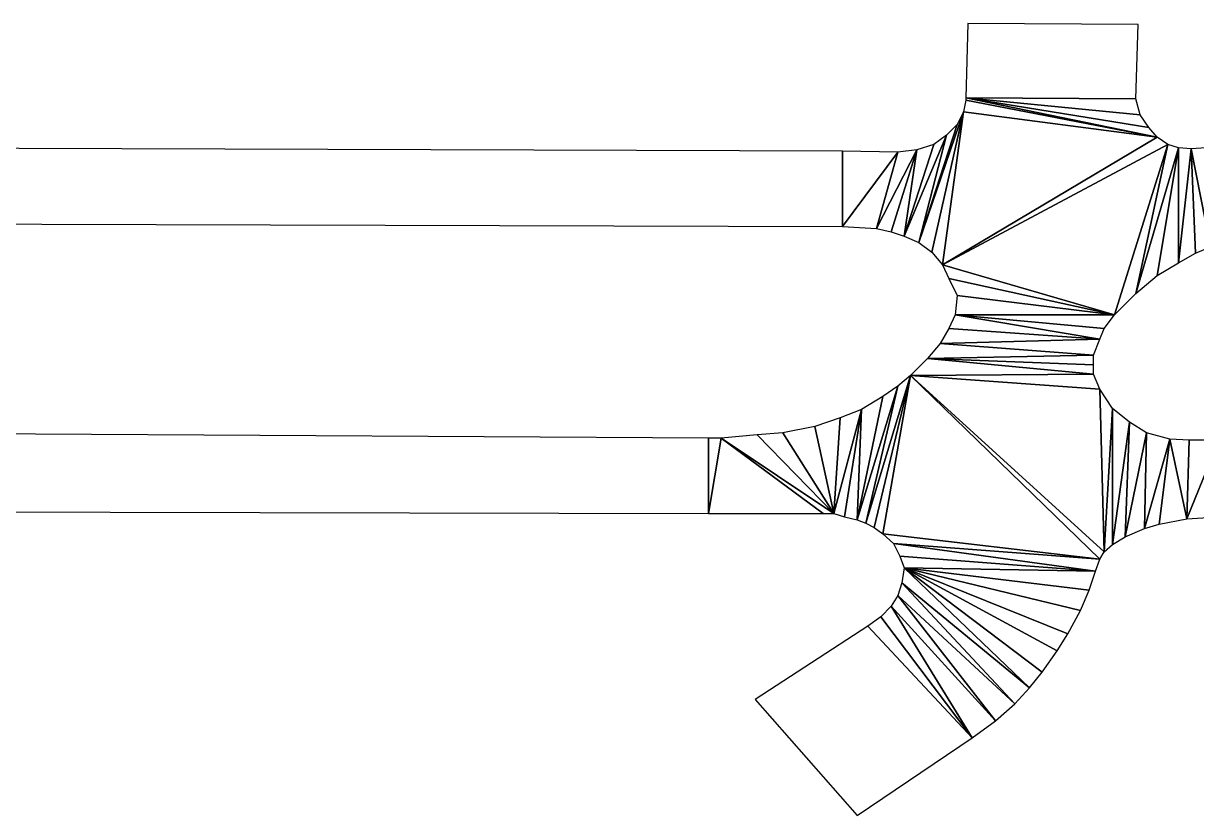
# Model space of a CAD drawing. Extents: x -35426929 to -35396731, y 11996534 to 12011444.
# Drawn here: x -35410659 to -35409124, y 12008526 to 12009563 of the extents above; entities that cross this region are included whole.
import ezdxf

# ---------------------------------------------------------------- set-up
doc = ezdxf.new("R2010")
doc.units = 0

msp = doc.modelspace()

# ---------------------------------------------------------------- linework, layer by layer
at = {"layer": 'mg_to_dxf', "color": 52}
for points in [[(-35409203.17, 12009464.5), (-35409200.39, 12009561.95), (-35409423.12, 12009563.34), (-35409425.9, 12009465.9)], [(-35409425.9, 12009465.9), (-35409425.9, 12009465.9), (-35409175.33, 12009414.39), (-35409186.47, 12009426.92)], [(-35409425.9, 12009465.9), (-35409425.9, 12009465.9), (-35409425.9, 12009463.11), (-35409175.33, 12009414.39)], [(-35409197.61, 12009443.62), (-35409197.61, 12009443.62), (-35409203.17, 12009464.5), (-35409425.9, 12009465.9)], [(-35409197.61, 12009443.62), (-35409197.61, 12009443.62), (-35409425.9, 12009465.9), (-35409186.47, 12009426.92)], [(-35409425.9, 12009463.11), (-35409425.9, 12009463.11), (-35409428.68, 12009447.8), (-35409175.33, 12009414.39)], [(-35409428.68, 12009447.8), (-35409428.68, 12009447.8), (-35409487.15, 12009276.58), (-35409470.45, 12009264.05)], [(-35409428.68, 12009447.8), (-35409428.68, 12009447.8), (-35409437.04, 12009431.1), (-35409487.15, 12009276.58)], [(-35409456.53, 12009247.35), (-35409456.53, 12009247.35), (-35409428.68, 12009447.8), (-35409470.45, 12009264.05)], [(-35409175.33, 12009414.39), (-35409175.33, 12009414.39), (-35409428.68, 12009447.8), (-35409456.53, 12009247.35)], [(-35409437.04, 12009431.1), (-35409437.04, 12009431.1), (-35409450.96, 12009417.18), (-35409487.15, 12009276.58)], [(-35409450.96, 12009417.18), (-35409450.96, 12009417.18), (-35409506.64, 12009284.93), (-35409487.15, 12009276.58)], [(-35409450.96, 12009417.18), (-35409450.96, 12009417.18), (-35409467.66, 12009404.65), (-35409506.64, 12009284.93)], [(-35409467.66, 12009404.65), (-35409467.66, 12009404.65), (-35409489.93, 12009397.69), (-35409506.64, 12009284.93)], [(-35409175.33, 12009414.39), (-35409175.33, 12009414.39), (-35409456.53, 12009247.35), (-35409161.41, 12009404.65)], [(-35409161.41, 12009404.65), (-35409161.41, 12009404.65), (-35409456.53, 12009247.35), (-35409231.02, 12009181.92)], [(-35409231.02, 12009181.92), (-35409231.02, 12009181.92), (-35409203.17, 12009209.76), (-35409161.41, 12009404.65)], [(-35409147.49, 12009400.47), (-35409147.49, 12009400.47), (-35409161.41, 12009404.65), (-35409203.17, 12009209.76)], [(-35410934.87, 12009301.64), (-35409587.38, 12009297.46), (-35409587.38, 12009396.29), (-35410934.87, 12009400.47)], [(-35409514.99, 12009394.9), (-35409514.99, 12009394.9), (-35409587.38, 12009396.29), (-35409587.38, 12009297.46)], [(-35409514.99, 12009394.9), (-35409514.99, 12009394.9), (-35409587.38, 12009297.46), (-35409542.83, 12009294.68)], [(-35409489.93, 12009397.69), (-35409489.93, 12009397.69), (-35409542.83, 12009294.68), (-35409523.34, 12009290.5)], [(-35409489.93, 12009397.69), (-35409489.93, 12009397.69), (-35409514.99, 12009394.9), (-35409542.83, 12009294.68)], [(-35409506.64, 12009284.93), (-35409506.64, 12009284.93), (-35409489.93, 12009397.69), (-35409523.34, 12009290.5)], [(-35409147.49, 12009400.47), (-35409147.49, 12009400.47), (-35409203.17, 12009209.76), (-35409175.33, 12009233.43)], [(-35409175.33, 12009233.43), (-35409175.33, 12009233.43), (-35409147.49, 12009250.13), (-35409147.49, 12009400.47)], [(-35409130.79, 12009399.08), (-35409130.79, 12009399.08), (-35409147.49, 12009400.47), (-35409147.49, 12009250.13)], [(-35409130.79, 12009399.08), (-35409130.79, 12009399.08), (-35409147.49, 12009250.13), (-35409125.22, 12009262.66)], [(-35409105.73, 12009271.01), (-35409105.73, 12009271.01), (-35409111.3, 12009400.47), (-35409130.79, 12009399.08)], [(-35409105.73, 12009271.01), (-35409105.73, 12009271.01), (-35409130.79, 12009399.08), (-35409125.22, 12009262.66)], [(-35409231.02, 12009181.92), (-35409231.02, 12009181.92), (-35409456.53, 12009247.35), (-35409448.17, 12009229.25)], [(-35409231.02, 12009181.92), (-35409231.02, 12009181.92), (-35409448.17, 12009229.25), (-35409437.04, 12009206.98)], [(-35409437.04, 12009206.98), (-35409437.04, 12009206.98), (-35409439.82, 12009181.92), (-35409231.02, 12009181.92)], [(-35409250.5, 12009149.9), (-35409250.5, 12009149.9), (-35409439.82, 12009181.92), (-35409448.17, 12009163.82)], [(-35409244.94, 12009163.82), (-35409244.94, 12009163.82), (-35409231.02, 12009181.92), (-35409439.82, 12009181.92)], [(-35409439.82, 12009181.92), (-35409439.82, 12009181.92), (-35409250.5, 12009149.9), (-35409244.94, 12009163.82)], [(-35409459.31, 12009144.34), (-35409459.31, 12009144.34), (-35409250.5, 12009149.9), (-35409448.17, 12009163.82)], [(-35409476.01, 12009124.85), (-35409476.01, 12009124.85), (-35409258.86, 12009129.02), (-35409459.31, 12009144.34)], [(-35409258.86, 12009129.02), (-35409258.86, 12009129.02), (-35409250.5, 12009149.9), (-35409459.31, 12009144.34)], [(-35409476.01, 12009124.85), (-35409476.01, 12009124.85), (-35409258.86, 12009116.5), (-35409258.86, 12009129.02)], [(-35409476.01, 12009124.85), (-35409476.01, 12009124.85), (-35409498.29, 12009102.57), (-35409258.86, 12009103.97)], [(-35409476.01, 12009124.85), (-35409476.01, 12009124.85), (-35409258.86, 12009103.97), (-35409258.86, 12009116.5)], [(-35409498.29, 12009102.57), (-35409498.29, 12009102.57), (-35409514.99, 12009088.65), (-35409556.75, 12008909.08)], [(-35409498.29, 12009102.57), (-35409498.29, 12009102.57), (-35409556.75, 12008909.08), (-35409545.62, 12008903.51)], [(-35409534.48, 12008895.16), (-35409534.48, 12008895.16), (-35409498.29, 12009102.57), (-35409545.62, 12008903.51)], [(-35409250.5, 12008861.75), (-35409250.5, 12008861.75), (-35409498.29, 12009102.57), (-35409534.48, 12008895.16)], [(-35409250.5, 12009084.48), (-35409250.5, 12009084.48), (-35409258.86, 12009103.97), (-35409498.29, 12009102.57)], [(-35409244.94, 12008871.5), (-35409244.94, 12008871.5), (-35409498.29, 12009102.57), (-35409250.5, 12008861.75)], [(-35409250.5, 12009084.48), (-35409250.5, 12009084.48), (-35409498.29, 12009102.57), (-35409244.94, 12008871.5)], [(-35409514.99, 12009088.65), (-35409514.99, 12009088.65), (-35409534.48, 12009074.73), (-35409567.89, 12008913.26)], [(-35409567.89, 12008913.26), (-35409567.89, 12008913.26), (-35409556.75, 12008909.08), (-35409514.99, 12009088.65)], [(-35409233.8, 12009059.42), (-35409233.8, 12009059.42), (-35409250.5, 12009084.48), (-35409244.94, 12008871.5)], [(-35409534.48, 12009074.73), (-35409534.48, 12009074.73), (-35409562.32, 12009058.03), (-35409567.89, 12008913.26)], [(-35409562.32, 12009058.03), (-35409562.32, 12009058.03), (-35409590.16, 12009046.89), (-35409598.51, 12008921.61)], [(-35409584.59, 12008917.43), (-35409584.59, 12008917.43), (-35409562.32, 12009058.03), (-35409598.51, 12008921.61)], [(-35409567.89, 12008913.26), (-35409567.89, 12008913.26), (-35409562.32, 12009058.03), (-35409584.59, 12008917.43)], [(-35409233.8, 12009059.42), (-35409233.8, 12009059.42), (-35409244.94, 12008871.5), (-35409233.8, 12008881.24)], [(-35409211.53, 12009041.33), (-35409211.53, 12009041.33), (-35409233.8, 12009059.42), (-35409233.8, 12008881.24)], [(-35409623.57, 12009035.76), (-35409623.57, 12009035.76), (-35409665.33, 12009027.4), (-35409598.51, 12008921.61)], [(-35409590.16, 12009046.89), (-35409590.16, 12009046.89), (-35409623.57, 12009035.76), (-35409598.51, 12008921.61)], [(-35409211.53, 12009041.33), (-35409211.53, 12009041.33), (-35409233.8, 12008881.24), (-35409217.09, 12008890.99)], [(-35409189.25, 12009027.4), (-35409189.25, 12009027.4), (-35409211.53, 12009041.33), (-35409217.09, 12008890.99)], [(-35410937.65, 12008924.39), (-35409762.77, 12008921.61), (-35409762.77, 12009020.44), (-35410937.65, 12009027.4)], [(-35409746.07, 12009020.44), (-35409746.07, 12009020.44), (-35409762.77, 12008921.61), (-35409612.43, 12008921.61)], [(-35409746.07, 12009020.44), (-35409746.07, 12009020.44), (-35409762.77, 12009020.44), (-35409762.77, 12008921.61)], [(-35409598.51, 12008921.61), (-35409598.51, 12008921.61), (-35409698.74, 12009024.62), (-35409746.07, 12009020.44)], [(-35409598.51, 12008921.61), (-35409598.51, 12008921.61), (-35409746.07, 12009020.44), (-35409612.43, 12008921.61)], [(-35409665.33, 12009027.4), (-35409665.33, 12009027.4), (-35409698.74, 12009024.62), (-35409598.51, 12008921.61)], [(-35409189.25, 12009027.4), (-35409189.25, 12009027.4), (-35409217.09, 12008890.99), (-35409192.04, 12008902.12)], [(-35409158.63, 12009019.05), (-35409158.63, 12009019.05), (-35409189.25, 12009027.4), (-35409192.04, 12008902.12)], [(-35409158.63, 12009019.05), (-35409158.63, 12009019.05), (-35409192.04, 12008902.12), (-35409172.55, 12008907.69)], [(-35409136.36, 12008914.65), (-35409136.36, 12008914.65), (-35409158.63, 12009019.05), (-35409172.55, 12008907.69)], [(-35409136.36, 12008914.65), (-35409136.36, 12008914.65), (-35409133.57, 12009017.66), (-35409158.63, 12009019.05)], [(-35409136.36, 12008914.65), (-35409136.36, 12008914.65), (-35409094.6, 12009017.66), (-35409133.57, 12009017.66)], [(-35409136.36, 12008914.65), (-35409136.36, 12008914.65), (-35409094.6, 12008917.43), (-35409094.6, 12009017.66)], [(-35409534.48, 12008895.16), (-35409534.48, 12008895.16), (-35409520.56, 12008882.63), (-35409250.5, 12008861.75)], [(-35409256.07, 12008846.44), (-35409256.07, 12008846.44), (-35409250.5, 12008861.75), (-35409520.56, 12008882.63)], [(-35409256.07, 12008846.44), (-35409256.07, 12008846.44), (-35409520.56, 12008882.63), (-35409512.21, 12008865.93)], [(-35409512.21, 12008865.93), (-35409512.21, 12008865.93), (-35409506.64, 12008850.62), (-35409256.07, 12008846.44)], [(-35409509.42, 12008831.13), (-35409509.42, 12008831.13), (-35409342.38, 12008693.32), (-35409506.64, 12008850.62)], [(-35409264.42, 12008821.38), (-35409264.42, 12008821.38), (-35409506.64, 12008850.62), (-35409275.56, 12008794.93)], [(-35409275.56, 12008794.93), (-35409275.56, 12008794.93), (-35409506.64, 12008850.62), (-35409292.26, 12008764.31)], [(-35409256.07, 12008846.44), (-35409256.07, 12008846.44), (-35409506.64, 12008850.62), (-35409264.42, 12008821.38)], [(-35409292.26, 12008764.31), (-35409292.26, 12008764.31), (-35409506.64, 12008850.62), (-35409306.19, 12008742.04)], [(-35409506.64, 12008850.62), (-35409506.64, 12008850.62), (-35409325.67, 12008714.2), (-35409306.19, 12008742.04)], [(-35409506.64, 12008850.62), (-35409506.64, 12008850.62), (-35409342.38, 12008693.32), (-35409325.67, 12008714.2)], [(-35409514.99, 12008814.42), (-35409514.99, 12008814.42), (-35409361.87, 12008672.44), (-35409509.42, 12008831.13)], [(-35409509.42, 12008831.13), (-35409509.42, 12008831.13), (-35409361.87, 12008672.44), (-35409342.38, 12008693.32)], [(-35409523.34, 12008800.5), (-35409523.34, 12008800.5), (-35409386.92, 12008650.16), (-35409514.99, 12008814.42)], [(-35409514.99, 12008814.42), (-35409514.99, 12008814.42), (-35409386.92, 12008650.16), (-35409361.87, 12008672.44)], [(-35409537.26, 12008786.58), (-35409537.26, 12008786.58), (-35409417.55, 12008627.89), (-35409523.34, 12008800.5)], [(-35409417.55, 12008627.89), (-35409417.55, 12008627.89), (-35409386.92, 12008650.16), (-35409523.34, 12008800.5)], [(-35409553.97, 12008774.05), (-35409701.52, 12008678), (-35409567.89, 12008526.27), (-35409417.55, 12008627.89)], [(-35409537.26, 12008786.58), (-35409537.26, 12008786.58), (-35409553.97, 12008774.05), (-35409417.55, 12008627.89)]]:
    msp.add_3dface(points, dxfattribs=at)

doc.saveas('drawing.dxf')
